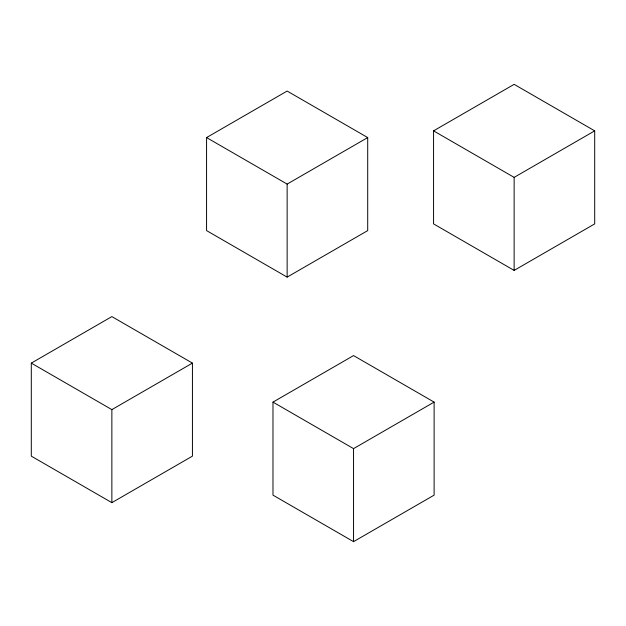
<?xml version="1.0" encoding="UTF-8"?>
<svg xmlns="http://www.w3.org/2000/svg" width="626" height="626" viewBox="0 0 626 626"><rect width="100%" height="100%" fill="white"/><g stroke="black" fill="none" stroke-linecap="round" stroke-linejoin="round"><path stroke-width="0.94" d="M206.572 137.571L287.138 91.06L367.705 137.571L367.705 230.603L287.138 277.115L206.572 230.603L206.572 137.571L287.138 184.091L367.705 137.571M31.3 363.111L111.866 316.6L192.432 363.111L192.432 456.143L111.866 502.655L31.3 456.143L31.3 363.111L111.866 409.623L192.432 363.111M433.568 130.857L514.134 84.346L594.7 130.857L594.7 223.889L514.134 270.409L433.568 223.889L433.568 130.857L514.134 177.377L594.7 130.857M272.983 402.111L353.549 355.591L434.115 402.111L434.115 495.143L353.549 541.654L272.983 495.143L272.983 402.111L353.549 448.623L434.115 402.111M514.134 177.377L514.134 270.409M353.549 448.623L353.549 541.654M287.138 184.091L287.138 277.115M111.866 409.623L111.866 502.655"/></g></svg>
